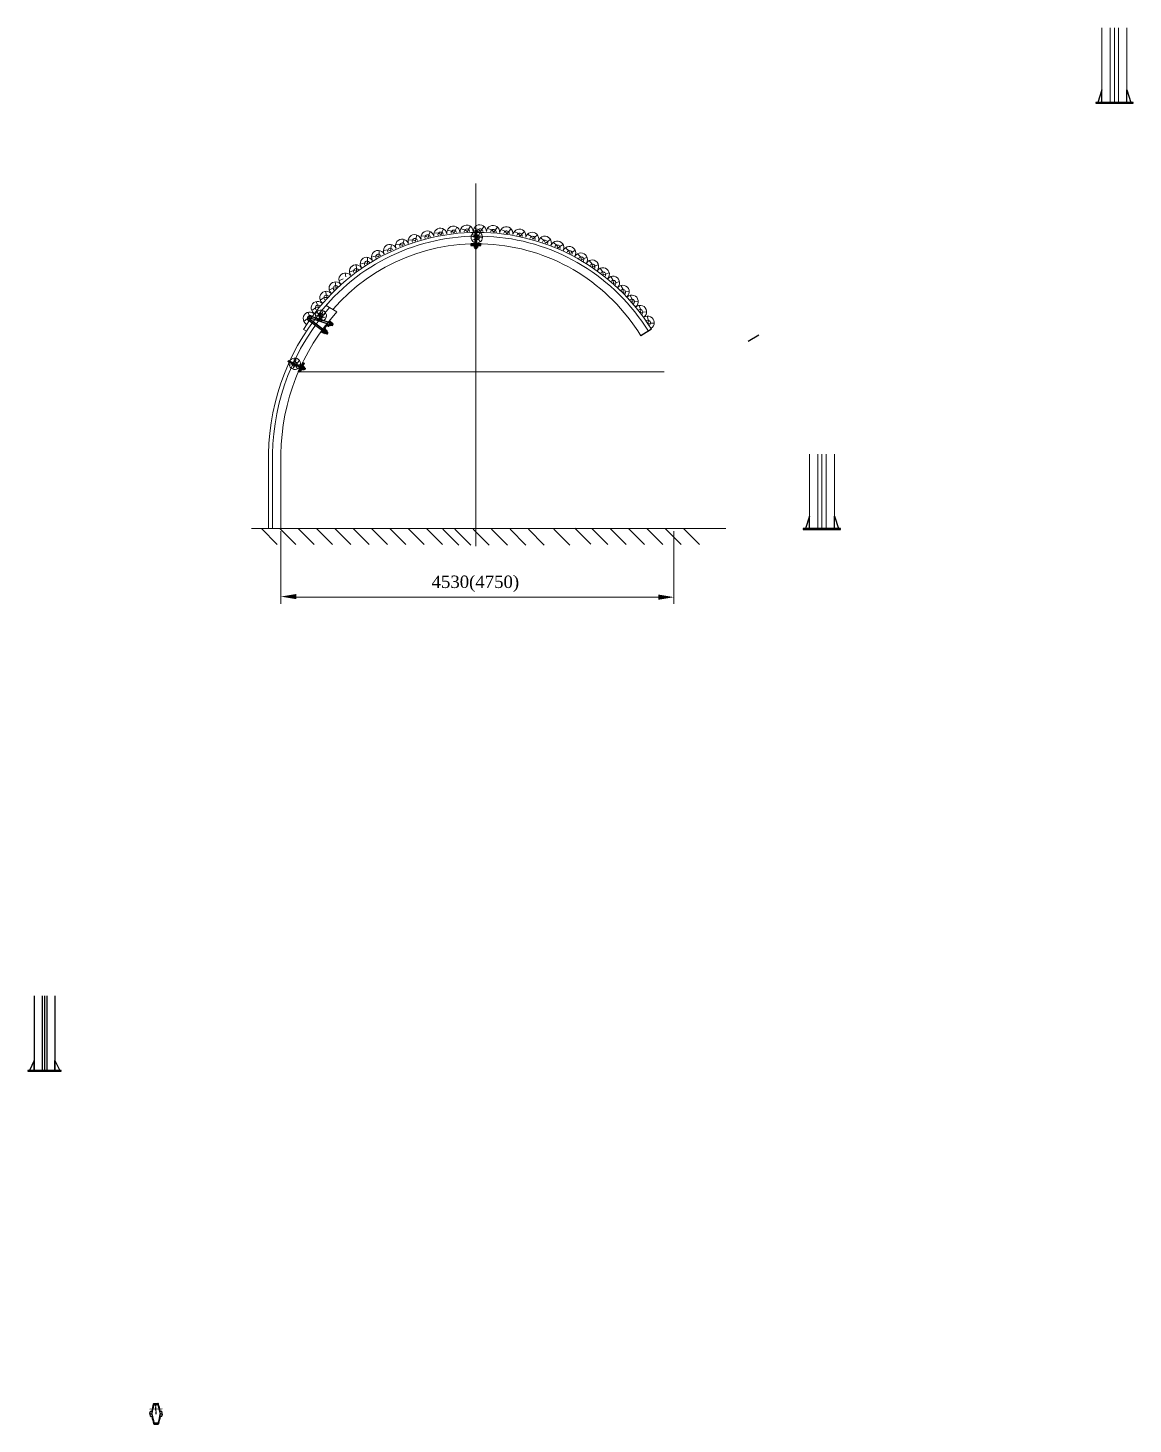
# Model space of a CAD drawing. Header units: millimetres. Extents: x -46762 to 217101, y -107409 to 31524.
# Drawn here: x 75992 to 89303, y -8831 to 7985 of the extents above; entities that cross this region are included whole.
import ezdxf

# ---------------------------------------------------------------- set-up
doc = ezdxf.new("R2010")
doc.units = ezdxf.units.MM
doc.linetypes.add('ACAD_ISO04W100', pattern=[30, 24, -3, 0, -3])
doc.layers.add('АП155', color=130, linetype='Continuous')
doc.styles.get("Standard").update_dxf_attribs({"font": 'TIMES.TTF'})

# ---------------------------------------------------------------- blocks, each defined once
blk = doc.blocks.new('пзска2')
h = blk.add_hatch(color=9)
edge = h.paths.add_edge_path()
edge.add_line((79388, 12481), (79627, 12401))
edge.add_line((79627, 12401), (79619, 12379))
edge.add_line((79619, 12379), (79381, 12459))
edge.add_arc((79388, 12469), 12.2, 90.4648, 231.6592, ccw=False)
edge = h.paths.add_edge_path()
edge.add_line((79376, 12453), (79570, 12307))
edge.add_line((79570, 12307), (79556, 12289))
edge.add_line((79556, 12289), (79363, 12435))
edge.add_arc((79372, 12442), 12.1, 71.1276, 214.8727, ccw=False)
h = blk.add_hatch(color=9)
edge = h.paths.add_edge_path()
edge.add_arc((79628, 12421), 1.91, 52.9657, 133.1879)
edge.add_line((79626, 12422), (79623, 12419))
edge.add_arc((79624, 12417), 1.91, 133.1879, 232.9657)
edge.add_line((79623, 12416), (79629, 12411))
edge.add_arc((79628, 12410), 1.91, -18.6651, 52.9657, ccw=False)
edge.add_line((79630, 12409), (79615, 12366))
edge.add_arc((79612, 12367), 2.91, 257.4586, 341.307, ccw=False)
edge.add_line((79612, 12364), (79592, 12376))
edge.add_arc((79591, 12374), 1.91, 60.7198, 142.9657)
edge.add_line((79589, 12375), (79559, 12335))
edge.add_arc((79561, 12334), 1.91, 142.9657, 217.0077)
edge.add_line((79559, 12333), (79574, 12314))
edge.add_arc((79572, 12313), 1.91, -37.0343, 37.0077, ccw=False)
edge.add_line((79574, 12311), (79553, 12284))
edge.add_arc((79552, 12286), 1.91, 243.7588, 322.9657, ccw=False)
edge.add_line((79551, 12284), (79530, 12294))
edge.add_arc((79529, 12293), 1.74, 58.6765, 148.048)
edge.add_line((79528, 12294), (79523, 12287))
edge.add_arc((79524, 12285), 1.91, 142.9657, 232.9657)
edge.add_line((79523, 12284), (79527, 12281))
edge.add_arc((79528, 12283), 1.91, 232.9657, 322.9657)
edge.add_line((79529, 12281), (79530, 12283))
edge.add_arc((79532, 12281), 1.91, 63.7588, 142.9657, ccw=False)
edge.add_line((79533, 12283), (79554, 12273))
edge.add_arc((79554, 12274), 1.68, 236.893, 329.8315)
edge.add_line((79556, 12274), (79585, 12311))
edge.add_arc((79583, 12313), 1.91, 322.9657, 397.0077)
edge.add_line((79585, 12314), (79570, 12333))
edge.add_arc((79572, 12334), 1.91, 142.9657, 217.0077, ccw=False)
edge.add_line((79570, 12335), (79592, 12364))
edge.add_arc((79593, 12363), 1.91, 60.7198, 142.9657, ccw=False)
edge.add_line((79594, 12364), (79614, 12353))
edge.add_arc((79615, 12355), 1.91, 240.7198, 322.9657)
edge.add_line((79616, 12354), (79622, 12362))
edge.add_arc((79621, 12363), 1.91, 322.9657, 341.3349)
edge.add_line((79623, 12362), (79640, 12412))
edge.add_arc((79638, 12413), 1.91, 341.3349, 412.9657)
edge.add_line((79639, 12415), (79629, 12422))
edge = h.paths.add_edge_path(flags=16)
edge.add_arc((79621, 12363), 1.91, 322.9657, 341.3349)
edge.add_arc((79621, 12363), 1.91, 322.9657, 341.3349)
edge = h.paths.add_edge_path(flags=17)
edge.add_arc((79621, 12363), 1.91, 322.9657, 341.3349)
for points in [[(79584, 12310), (79599, 12299), (79572, 12263), (79557, 12275)], [(79593, 12290), (79605, 12281), (79591, 12262), (79579, 12272)], [(79638, 12408), (79657, 12402), (79642, 12360), (79624, 12366)], [(79653, 12392), (79646, 12371), (79661, 12365), (79669, 12387)]]:
    blk.add_hatch(color=9).paths.add_polyline_path(points)
at = {"color": 7}
for points in [[(79376, 12453), (79570, 12307), (79556, 12289), (79363, 12435)], [(79627, 12401), (79619, 12379), (79381, 12459)], [(79388, 12481), (79627, 12401)], [(79593, 12290), (79605, 12281), (79591, 12262), (79579, 12272), (79593, 12290)], [(79653, 12392), (79646, 12371), (79661, 12365), (79669, 12387), (79653, 12392)]]:
    blk.add_lwpolyline(points, dxfattribs=at)
at = {"color": 9, "linetype": 'ByBlock', "lineweight": 30}
blk.add_arc((79390, 12450), 32.1, 52.1742, 238.6492, dxfattribs=at)
at = {"layer": 'АП155', "color": 7, "lineweight": 9}
for p, q in [((79523, 12287), (79528, 12294)), ((79523, 12284), (79527, 12281)), ((79529, 12281), (79530, 12283)), ((79530, 12294), (79551, 12284)), ((79533, 12283), (79554, 12273)), ((79553, 12284), (79574, 12311)), ((79556, 12274), (79585, 12311)), ((79557, 12275), (79584, 12310)), ((79559, 12335), (79589, 12375)), ((79574, 12314), (79559, 12333)), ((79560, 12278), (79560, 12278)), ((79570, 12335), (79592, 12364)), ((79585, 12314), (79570, 12333)), ((79570, 12293), (79586, 12281)), ((79599, 12299), (79572, 12263)), ((79582, 12308), (79582, 12308)), ((79584, 12310), (79599, 12299)), ((79591, 12262), (79605, 12281)), ((79612, 12364), (79592, 12376)), ((79605, 12281), (79593, 12290)), ((79614, 12353), (79594, 12364)), ((79630, 12409), (79615, 12366)), ((79622, 12362), (79616, 12354)), ((79623, 12419), (79626, 12422)), ((79623, 12416), (79629, 12411)), ((79640, 12412), (79623, 12362)), ((79624, 12366), (79638, 12408)), ((79642, 12360), (79624, 12366)), ((79629, 12422), (79639, 12415)), ((79650, 12381), (79631, 12387)), ((79638, 12408), (79657, 12402)), ((79657, 12402), (79642, 12360)), ((79646, 12371), (79661, 12365)), ((79669, 12387), (79653, 12392)), ((79661, 12365), (79669, 12387)), ((79572, 12263), (79557, 12275)), ((79579, 12272), (79591, 12262))]:
    blk.add_line(p, q, dxfattribs=at)
for centre, radius, start, end in [((79372, 12442), 12.1, 71.1276, 214.8727), ((79388, 12469), 12.2, 90.4648, 231.6592), ((79524, 12285), 1.91, 142.9657, 232.9657), ((79528, 12283), 1.91, 232.9657, 322.9657), ((79529, 12293), 1.74, 58.6765, 148.048), ((79532, 12281), 1.91, 63.7588, 142.9657), ((79552, 12286), 1.91, 243.7588, 322.9657), ((79561, 12334), 1.91, 142.9657, 217.0077), ((79572, 12334), 1.91, 142.9657, 217.0077), ((79572, 12313), 1.91, 322.9657, 37.0077), ((79583, 12313), 1.91, 322.9657, 37.0077), ((79591, 12374), 1.91, 60.7198, 142.9657), ((79593, 12363), 1.91, 60.7198, 142.9657), ((79612, 12367), 2.91, 257.4586, 341.307), ((79615, 12355), 1.91, 240.7198, 322.9657), ((79624, 12417), 1.91, 133.1879, 232.9657), ((79621, 12363), 1.91, 322.9657, 341.3349), ((79621, 12363), 1.91, 322.9657, 341.3349), ((79621, 12363), 1.91, 322.9657, 341.3349), ((79621, 12363), 1.91, 322.9657, 341.3349), ((79628, 12421), 1.91, 52.9657, 133.1879), ((79628, 12410), 1.91, 341.3349, 52.9657), ((79638, 12413), 1.91, 341.3349, 52.9657), ((79554, 12274), 1.68, 236.893, 329.8315)]:
    blk.add_arc(centre, radius, start, end, dxfattribs=at)
blk = doc.blocks.new('ск16')
h = blk.add_hatch(color=9)
edge = h.paths.add_edge_path()
edge.add_line((76511, 28277), (76511, 28117))
edge.add_line((76511, 28117), (76495, 28117))
edge.add_line((76495, 28117), (76495, 28277))
edge.add_arc((76503, 28277), 8, 0, 180, ccw=False)
for points in [[(76563, 28117), (76443, 28117), (76443, 28097), (76563, 28097)], [(76522, 28097), (76522, 28075), (76484, 28075), (76484, 28097)], [(76495, 28075), (76511, 28075), (76511, 28057), (76495, 28057)]]:
    blk.add_hatch(color=9).paths.add_polyline_path(points)
at = {"color": 7}
for p, q in [((76495, 28117), (76495, 28277)), ((76511, 28117), (76511, 28277)), ((76443, 28117), (76443, 28097)), ((76563, 28117), (76443, 28117)), ((76443, 28097), (76563, 28097)), ((76563, 28097), (76563, 28117)), ((76495, 28075), (76495, 28057)), ((76511, 28075), (76511, 28057))]:
    blk.add_line(p, q, dxfattribs=at)
for points in [[(76511, 28277), (76511, 28117), (76495, 28117), (76495, 28277)], [(76503, 28097), (76522, 28097), (76522, 28075), (76484, 28075), (76484, 28097), (76522, 28097)], [(76522, 28097), (76522, 28075), (76484, 28075), (76484, 28097), (76522, 28097)], [(76495, 28075), (76511, 28075), (76511, 28057), (76495, 28057), (76495, 28075)]]:
    blk.add_lwpolyline(points, dxfattribs=at)
blk.add_arc((76503, 28277), 8, 0, 180, dxfattribs=at)

msp = doc.modelspace()

# ---------------------------------------------------------------- hatches: boundary and pattern name
at = {"lineweight": 0}
h = msp.add_hatch(dxfattribs=at)
h.set_pattern_fill('LINE', scale=0.5, angle=56.048468, style=0)
h.set_pattern_definition([(56.0484676, (-303550.5715, -46541.4868), (-1.316847614, 0.886605105), [])])
edge = h.paths.add_edge_path()
edge.add_line((77467.92, -8708.37), (77480.77, -8708.13))
edge = h.paths.add_edge_path()
edge.add_line((77590.62, -8706.12), (77603.47, -8705.89))
edge = h.paths.add_edge_path()
edge.add_line((77469.07, -8679.34), (77478.63, -8679.17))
edge = h.paths.add_edge_path()
edge.add_line((77591.71, -8677.1), (77601.26, -8676.92))
edge = h.paths.add_edge_path()
edge.add_line((77508.31, -8584.61), (77558.58, -8583.69))
edge = h.paths.add_edge_path()
edge.add_line((77515.84, -8597.47), (77551.53, -8596.82))
edge = h.paths.add_edge_path()
edge.add_arc((78220.04, -8799.67), 739.78, 164.727182, 172.488102)
edge = h.paths.add_edge_path()
edge.add_arc((76855.2, -8824.65), 739.78, 9.608833, 17.369753)
edge = h.paths.add_edge_path()
edge.add_arc((79401.81, -9057.41), 1956.09, 166.150035, 168.732117)
edge = h.paths.add_edge_path()
edge.add_arc((75683.64, -9125.45), 1956.09, 13.364818, 15.9469)
edge = h.paths.add_edge_path()
edge.add_line((77461.84, -8701.75), (77464.22, -8683.59))
edge = h.paths.add_edge_path()
edge.add_line((77609.3, -8699.05), (77606.26, -8680.99))
edge = h.paths.add_edge_path()
edge.add_arc((77508.42, -8590.61), 6, 89.654888, 166.287786)
edge = h.paths.add_edge_path()
edge.add_arc((77558.69, -8589.69), 6, 15.809149, 92.442047)
edge = h.paths.add_edge_path()
edge.add_arc((77516.02, -8607.47), 10, 87.399864, 164.51325)
edge = h.paths.add_edge_path()
edge.add_arc((77551.71, -8606.82), 10, 17.583685, 94.697071)
edge = h.paths.add_edge_path()
edge.add_arc((77478.53, -8674.17), 5, 271.048468, 349.295346)
edge = h.paths.add_edge_path(flags=16)
edge.add_arc((77591.61, -8672.1), 5, 192.801589, 271.048468)
edge = h.paths.add_edge_path()
edge.add_arc((77480.66, -8702.13), 6, 271.048468, 352.859235)
edge = h.paths.add_edge_path()
edge.add_arc((77467.81, -8702.37), 6, 171.031353, 271.642521)
edge = h.paths.add_edge_path()
edge.add_arc((77469.17, -8684.34), 5, 90.611214, 173.689645)
edge = h.paths.add_edge_path()
edge.add_arc((77590.51, -8700.12), 6, 189.2377, 271.048468)
edge = h.paths.add_edge_path()
edge.add_arc((77603.36, -8699.89), 6, 270.454414, 371.065582)
edge = h.paths.add_edge_path()
edge.add_arc((77601.35, -8681.92), 5, 8.407291, 91.485721)
h = msp.add_hatch(dxfattribs=at)
h.set_pattern_fill('LINE', scale=0.5, angle=56.048468, style=0)
h.set_pattern_definition([(306.0484676, (-304679.7438, 15157.6919), (-1.283524684, -0.93419518), [])])
edge = h.paths.add_edge_path()
edge.add_line((77467.92, -8708.53), (77480.78, -8708.29))
edge = h.paths.add_edge_path()
edge.add_line((77590.62, -8706.28), (77603.48, -8706.05))
edge = h.paths.add_edge_path()
edge.add_line((77470.14, -8737.49), (77479.69, -8737.32))
edge = h.paths.add_edge_path()
edge.add_line((77592.77, -8735.25), (77602.32, -8735.07))
edge = h.paths.add_edge_path()
edge.add_line((77512.81, -8830.73), (77563.09, -8829.81))
edge = h.paths.add_edge_path()
edge.add_line((77519.87, -8817.6), (77555.56, -8816.94))
edge = h.paths.add_edge_path()
edge.add_arc((78216.2, -8589.77), 739.78, 189.608833, 197.369753)
edge = h.paths.add_edge_path()
edge.add_arc((76851.36, -8614.75), 739.78, -15.272818, -7.511898)
edge = h.paths.add_edge_path()
edge.add_arc((79387.75, -8288.96), 1956.09, 193.364818, 195.9469)
edge = h.paths.add_edge_path()
edge.add_arc((75669.58, -8357.01), 1956.09, -13.849965, -11.267883)
edge = h.paths.add_edge_path()
edge.add_line((77462.09, -8715.37), (77465.13, -8733.42))
edge = h.paths.add_edge_path()
edge.add_line((77609.55, -8712.67), (77607.17, -8730.82))
edge = h.paths.add_edge_path()
edge.add_arc((77512.7, -8824.73), 6, 195.809149, 272.442047)
edge = h.paths.add_edge_path()
edge.add_arc((77562.98, -8823.81), 6, 269.654888, 346.287786)
edge = h.paths.add_edge_path()
edge.add_arc((77519.68, -8807.6), 10, 197.583685, 274.697071)
edge = h.paths.add_edge_path()
edge.add_arc((77555.37, -8806.95), 10, 267.399864, 344.51325)
edge = h.paths.add_edge_path(flags=16)
edge.add_arc((77479.78, -8742.32), 5, 12.801589, 91.048468)
edge = h.paths.add_edge_path()
edge.add_arc((77592.86, -8740.25), 5, 91.048468, 169.295346)
edge = h.paths.add_edge_path()
edge.add_arc((77480.89, -8714.29), 6, 9.2377, 91.048468)
edge = h.paths.add_edge_path()
edge.add_arc((77468.03, -8714.53), 6, 90.454414, 191.065582)
edge = h.paths.add_edge_path()
edge.add_arc((77470.05, -8732.49), 5, 188.407291, 271.485721)
edge = h.paths.add_edge_path()
edge.add_arc((77590.73, -8712.28), 6, 91.048468, 172.859235)
edge = h.paths.add_edge_path()
edge.add_arc((77603.58, -8712.05), 6, -8.968647, 91.642521)
edge = h.paths.add_edge_path()
edge.add_arc((77602.23, -8730.08), 5, 270.611214, 353.689645)

# ---------------------------------------------------------------- linework, layer by layer
at = {"color": 7, "linetype": 'ByBlock', "lineweight": 9}
for p, q in [((88928.65, 7087.97), (88928.65, 7985.2)), ((89028.34, 7087.97), (89028.34, 7985.2)), ((89078.19, 7087.97), (89078.19, 7985.2)), ((89078.19, 7087.97), (89078.19, 7985.2)), ((89128.03, 7087.97), (89128.03, 7985.2)), ((89227.73, 7087.97), (89227.73, 7985.2)), ((80996.33, 5564.66), (80978.89, 5520.99)), ((81052.87, 5605.32), (81052.87, 5606.48)), ((81158.64, 5585.97), (81138.41, 5543.51)), ((81259.22, 5553.7), (81203.72, 5565.95)), ((81285.33, 5530.03), (81259.22, 5553.7)), ((81299.05, 5555.66), (81285.33, 5530.03)), ((81321.98, 5596.71), (81299.05, 5555.66)), ((81420.26, 5558), (81365.68, 5573.82)), ((81444.79, 5532.69), (81420.26, 5558)), ((81460.14, 5557.37), (81444.79, 5532.69)), ((81485.68, 5596.85), (81460.14, 5557.37)), ((81581.25, 5551.86), (81527.8, 5571.18)), ((81604.09, 5525.01), (81581.25, 5551.86)), ((81649.05, 5586.39), (81621, 5548.65)), ((81741.5, 5535.3), (81689.42, 5558.04)), ((81811.4, 5565.37), (81780.96, 5529.53)), ((80513.74, 5392.3), (80508.9, 5363.64)), ((80522.41, 5438.52), (80513.74, 5392.3)), ((80627.9, 5433.12), (80571.12, 5430.73)), ((80659.22, 5416.94), (80627.9, 5433.12)), ((80665.9, 5445.22), (80659.22, 5416.94)), ((80677.55, 5490.78), (80665.9, 5445.22)), ((80782.47, 5478.56), (80725.65, 5479.86)), ((80812.66, 5460.39), (80782.47, 5478.56)), ((80821.17, 5488.18), (80812.66, 5460.39)), ((80835.74, 5532.89), (80821.17, 5488.18)), ((80939.65, 5513.9), (80883.03, 5518.87)), ((80968.6, 5493.81), (80939.65, 5513.9)), ((80978.89, 5520.99), (80968.6, 5493.81)), ((81098.79, 5538.98), (81042.61, 5547.61)), ((81126.38, 5517.05), (81098.79, 5538.98)), ((81138.41, 5543.51), (81126.38, 5517.05)), ((81356.79, 5468.46), (81332.43, 5480.4)), ((81384.97, 5485.1), (81337.71, 5497.99)), ((81384.97, 5442.15), (81337.72, 5429.26)), ((81406.45, 5463.63), (81356.79, 5468.46)), ((81399.18, 5423.72), (81372.97, 5398.3)), ((81406.45, 5463.62), (81384.97, 5485.1)), ((81406.45, 5463.63), (81384.97, 5442.15)), ((81392.7, 5533.76), (81402.94, 5492.67)), ((81406.44, 5463.63), (81399.18, 5423.72)), ((81402.94, 5492.67), (81406.44, 5463.63)), ((81419.34, 5485.1), (81406.45, 5463.62)), ((81419.34, 5442.15), (81406.45, 5463.63)), ((81436.72, 5456.37), (81406.45, 5463.63)), ((81440.81, 5519.47), (81419.34, 5485.1)), ((81440.82, 5407.79), (81419.34, 5442.15)), ((81466.36, 5463.63), (81436.72, 5456.37)), ((81621, 5548.65), (81604.09, 5525.01)), ((81762.55, 5507.03), (81741.5, 5535.3)), ((81780.96, 5529.53), (81762.55, 5507.03)), ((81900.34, 5508.4), (81849.84, 5534.47)), ((81919.52, 5478.83), (81900.34, 5508.4)), ((81939.34, 5500.08), (81919.52, 5478.83)), ((81972.04, 5533.88), (81939.34, 5500.08)), ((82057.11, 5471.27), (82008.4, 5500.55)), ((82074.33, 5440.52), (82057.11, 5471.27)), ((82095.49, 5460.44), (82074.33, 5440.52)), ((82130.31, 5492.05), (82095.49, 5460.44)), ((82211.14, 5424.06), (82164.43, 5456.44)), ((82226.33, 5392.26), (82211.14, 5424.06)), ((82248.74, 5410.77), (82226.33, 5392.26)), ((82285.53, 5440.06), (82248.74, 5410.77)), ((82361.79, 5366.97), (82317.28, 5402.31)), ((80081.81, 5223.18), (80082.23, 5176.16)), ((80186.35, 5238.27), (80131.1, 5224.95)), ((80220.2, 5228.44), (80186.35, 5238.27)), ((80221.29, 5257.48), (80220.2, 5228.44)), ((80223.92, 5304.44), (80221.29, 5257.48)), ((80329.22, 5312.72), (80273.22, 5303.01)), ((80362.36, 5300.72), (80329.22, 5312.72)), ((80365.33, 5329.63), (80362.36, 5300.72)), ((80370.99, 5376.32), (80365.33, 5329.63)), ((80476.61, 5377.76), (80420.1, 5371.7)), ((80508.9, 5363.64), (80476.61, 5377.76)), ((82374.89, 5334.25), (82361.79, 5366.97)), ((82398.45, 5351.27), (82374.89, 5334.25)), ((82437.06, 5378.12), (82398.45, 5351.27)), ((82508.43, 5300.25), (82466.3, 5338.39)), ((82519.38, 5266.75), (82508.43, 5300.25)), ((82543.99, 5282.21), (82519.38, 5266.75)), ((82584.26, 5306.5), (82543.99, 5282.21)), ((82650.44, 5224.17), (82610.86, 5264.96)), ((82659.2, 5190.02), (82650.44, 5224.17)), ((82726.51, 5225.49), (82684.76, 5203.86)), ((79916.56, 5062.42), (79863.49, 5042.07)), ((79951.4, 5057.05), (79916.56, 5062.42)), ((79945.26, 5132.89), (79948.72, 5085.99)), ((79948.72, 5085.99), (79951.4, 5057.05)), ((80048.6, 5154.72), (79994.33, 5137.85)), ((80083.02, 5147.1), (80048.6, 5154.72)), ((80082.23, 5176.16), (80083.02, 5147.1)), ((82684.76, 5203.86), (82659.2, 5190.02)), ((82787.22, 5139.04), (82750.37, 5182.31)), ((82793.75, 5104.41), (82787.22, 5139.04)), ((82820.15, 5116.56), (82793.75, 5104.41)), ((82863.22, 5135.44), (82820.15, 5116.56)), ((82918.2, 5045.24), (82884.23, 5090.81)), ((82922.47, 5010.26), (82918.2, 5045.24)), ((79691.11, 4926.76), (79700.61, 4880.7)), ((79700.61, 4880.7), (79707, 4852.35)), ((79790.77, 4961.77), (79739.13, 4938.02)), ((79814.84, 5033.94), (79821.34, 4987.37)), ((82949.6, 5020.67), (82922.47, 5010.26)), ((82993.81, 5036.72), (82949.6, 5020.67)), ((83042.83, 4943.15), (83011.88, 4990.82)), ((83044.82, 4907.96), (83042.83, 4943.15)), ((83072.58, 4916.6), (83044.82, 4907.96)), ((83117.72, 4929.75), (83072.58, 4916.6)), ((83160.58, 4833.21), (83132.79, 4882.78)), ((79560.04, 4737.1), (79511.91, 4706.88)), ((79595.26, 4738.56), (79560.04, 4737.1)), ((79574.58, 4811.79), (79587.05, 4766.44)), ((79587.05, 4766.44), (79595.26, 4738.56)), ((79671.76, 4853.17), (79621.77, 4826.13)), ((79707, 4852.35), (79671.76, 4853.17)), ((83160.29, 4797.96), (83160.58, 4833.21)), ((83188.55, 4804.78), (83160.29, 4797.96)), ((83234.45, 4814.98), (83188.55, 4804.78)), ((83270.97, 4715.86), (83246.44, 4767.13)), ((83268.4, 4680.71), (83270.97, 4715.86)), ((79365.06, 4560.43), (79383.28, 4517.08)), ((79456.07, 4614.04), (79410, 4580.76)), ((79491.12, 4617.78), (79456.07, 4614.04)), ((79465.74, 4689.51), (79481.12, 4645.07)), ((79481.12, 4645.07), (79491.12, 4617.78)), ((79513.69, 4543.91), (79530.6, 4586.73)), ((79517.76, 4515.65), (79513.69, 4543.91)), ((79546.01, 4519.72), (79582.32, 4548.02)), ((79712.75, 4564.08), (79583.69, 4643.12)), ((83297.03, 4685.69), (83268.4, 4680.71)), ((83343.5, 4692.89), (83297.03, 4685.69)), ((83373.52, 4591.62), (83352.37, 4644.37)), ((83368.68, 4556.7), (83373.52, 4591.62)), ((83397.58, 4559.81), (83368.68, 4556.7)), ((83444.42, 4563.99), (83397.58, 4559.81)), ((79360.29, 4484.5), (79316.47, 4448.31)), ((79395.03, 4490.5), (79360.29, 4484.5)), ((79383.28, 4517.08), (79395.03, 4490.5)), ((79456.39, 4521.23), (79494.34, 4518.05)), ((79494.34, 4518.05), (79517.76, 4515.65)), ((79517.76, 4515.66), (79546.01, 4519.72)), ((79526.66, 4493.86), (79517.76, 4515.66)), ((79540.42, 4458.34), (79526.66, 4493.86)), ((83467.81, 4460.99), (83450.12, 4515)), ((83460.72, 4426.46), (83467.81, 4460.99)), ((83489.76, 4427.69), (83460.72, 4426.46)), ((83536.77, 4428.83), (83489.76, 4427.69)), ((79346.17, 4333.51), (79312.91, 4353.87)), ((83465.05, 4332.98), (83501.26, 4355.16)), ((79138.92, 3925.12), (79179.11, 3930.32)), ((79145.98, 3974.81), (79179.07, 3948.38)), ((79179.03, 3878.63), (79197.98, 3902.54)), ((79179.07, 3948.38), (79204, 3933.09)), ((79179.11, 3930.32), (79204.01, 3933.08)), ((79193.43, 3961.56), (79201.41, 4009.89)), ((79204.01, 3933.08), (79193.43, 3961.56)), ((79197.98, 3902.54), (79204, 3933.08)), ((79204, 3933.08), (79220.3, 3980.23)), ((79204, 3933.09), (79232.48, 3943.66)), ((79218.15, 3912.42), (79204, 3933.09)), ((79204, 3933.09), (79243.31, 3923.06)), ((79240.43, 3878.57), (79218.15, 3912.42)), ((79220.3, 3980.23), (79219.6, 4007.36)), ((79232.48, 3943.66), (79263.89, 3981.24)), ((79243.31, 3923.06), (79277.34, 3936.29)), ((78888.79, 1955.53), (78888.79, 2852.77)), ((78938.64, 1955.53), (78938.64, 2852.77)), ((79038.33, 1955.53), (79038.33, 2852.77)), ((85406.72, 1954.77), (85406.72, 2852.01)), ((85506.41, 1954.77), (85506.41, 2852.01)), ((85556.26, 1954.77), (85556.26, 2852.01)), ((85556.26, 1954.77), (85556.26, 2852.01)), ((85606.1, 1954.77), (85606.1, 2852.01)), ((85705.8, 1954.77), (85705.8, 2852.01)), ((84396.83, 1955.53), (78685.72, 1955.53)), ((78739.25, 1955.53), (84072.83, 1955.53)), ((78996.22, 1763.62), (78804.31, 1955.53)), ((79038.33, 1955.53), (78888.79, 1955.53)), ((79217.35, 1763.62), (79025.44, 1955.53)), ((81406.04, 1955.53), (79038.33, 1955.53)), ((79038.33, 1924.38), (79038.33, 1400.9)), ((79438.48, 1763.62), (79246.57, 1955.53)), ((79659.61, 1763.62), (79467.7, 1955.53)), ((79880.74, 1763.62), (79688.84, 1955.53)), ((80101.88, 1763.62), (79909.97, 1955.53)), ((80323.01, 1763.62), (80131.1, 1955.53)), ((80544.14, 1763.62), (80352.23, 1955.53)), ((80765.27, 1763.62), (80573.36, 1955.53)), ((80986.4, 1763.62), (80794.49, 1955.53)), ((81182.95, 1754.57), (80991.04, 1946.48)), ((81327.46, 1754.57), (81135.55, 1946.48)), ((81548.59, 1754.57), (81356.69, 1946.48)), ((81406.04, 1955.53), (83773.75, 1955.53)), ((81769.73, 1754.57), (81577.82, 1946.48)), ((81990.86, 1754.57), (81798.95, 1946.48)), ((82211.99, 1754.57), (82020.08, 1946.48)), ((82519.68, 1755.09), (82327.77, 1947)), ((82771.62, 1767.89), (82579.71, 1959.8)), ((82976.58, 1763.62), (82784.67, 1955.53)), ((83197.72, 1763.62), (83005.81, 1955.53)), ((83418.85, 1763.62), (83226.94, 1955.53)), ((83639.98, 1763.62), (83448.07, 1955.53)), ((83861.11, 1763.62), (83669.2, 1955.53)), ((83773.75, 1955.53), (83923.29, 1955.53)), ((83773.75, 1924.38), (83773.75, 1426.4)), ((84082.24, 1763.62), (83890.33, 1955.53)), ((79038.33, 1544.35), (79038.33, 1049.4)), ((83773.75, 1544.35), (83773.75, 1049.68)), ((83649.13, 1128.62), (79162.95, 1128.62))]:
    msp.add_line(p, q, dxfattribs=at)
at = {"color": 7}
for p, q in [((89078.19, 7087.97), (88853.19, 7087.97)), ((88853.19, 7087.97), (88853.19, 7077.97)), ((88853.19, 7077.97), (89303.19, 7077.97)), ((88928.65, 7087.97), (89227.73, 7087.97)), ((89303.19, 7087.97), (89078.19, 7087.97)), ((89303.19, 7077.97), (89303.19, 7087.97)), ((83501.26, 4355.16), (83373.34, 4276.82)), ((84795.01, 4284.78), (84667.09, 4206.45)), ((85556.26, 1954.77), (85331.26, 1954.77)), ((85331.26, 1954.77), (85331.26, 1944.77)), ((85331.26, 1944.77), (85781.26, 1944.77)), ((85406.72, 1954.77), (85705.8, 1954.77)), ((85781.26, 1954.77), (85556.26, 1954.77)), ((85781.26, 1944.77), (85781.26, 1954.77))]:
    msp.add_line(p, q, dxfattribs=at)
at = {"color": 7, "lineweight": 9}
for p, q in [((81388.28, 6111.71), (81388.28, 1741.23)), ((83656.71, 3841.37), (79249.37, 3841.37))]:
    msp.add_line(p, q, dxfattribs=at)
at = {"color": 5, "lineweight": 30}
for p, q in [((76069.46, -3671.78), (76069.46, -4571.78)), ((76163.46, -3671.78), (76163.46, -4571.78)), ((76192.46, -3671.78), (76192.46, -4571.78)), ((76192.46, -3671.78), (76192.46, -4571.78)), ((76221.46, -3671.78), (76221.46, -4571.78)), ((76315.46, -3671.78), (76315.46, -4571.78)), ((76069.46, -4571.78), (76192.46, -4571.78)), ((76315.46, -4571.78), (76192.46, -4571.78))]:
    msp.add_line(p, q, dxfattribs=at)
at = {"color": 7, "lineweight": 30}
for p, q in [((76192.46, -4571.78), (75992.46, -4571.78)), ((75992.46, -4571.78), (75992.46, -4581.78)), ((75992.46, -4581.78), (76392.46, -4581.78)), ((76392.46, -4571.78), (76192.46, -4571.78)), ((76392.46, -4581.78), (76392.46, -4571.78)), ((77461.84, -8701.75), (77464.22, -8683.59)), ((77462.09, -8715.37), (77465.13, -8733.42)), ((77467.92, -8708.37), (77480.77, -8708.13)), ((77467.92, -8708.53), (77480.78, -8708.29)), ((77469.07, -8679.34), (77478.63, -8679.17)), ((77470.14, -8737.49), (77479.69, -8737.32)), ((77508.31, -8584.61), (77558.58, -8583.69)), ((77515.84, -8597.47), (77551.53, -8596.82)), ((77590.62, -8706.12), (77603.47, -8705.89)), ((77590.62, -8706.28), (77603.48, -8706.05)), ((77591.71, -8677.1), (77601.26, -8676.92)), ((77592.77, -8735.25), (77602.32, -8735.07)), ((77609.3, -8699.05), (77606.26, -8680.99)), ((77609.55, -8712.67), (77607.17, -8730.82)), ((77512.81, -8830.73), (77563.09, -8829.81)), ((77519.87, -8817.6), (77555.56, -8816.94))]:
    msp.add_line(p, q, dxfattribs=at)
at = {"color": 7, "lineweight": 0}
msp.add_line((77459.89, -8650), (77609.36, -8647.27), dxfattribs=at)
at = {"color": 7, "linetype": 'ACAD_ISO04W100'}
msp.add_line((77535.75, -8710.32), (77533.38, -8580.82), dxfattribs=at)
at = {"color": 7, "lineweight": 30}
for points in [[(88878.65, 7087.97), (88928.65, 7087.97), (88928.65, 7237.97), (88878.65, 7087.97)], [(89277.73, 7087.97), (89227.73, 7087.97), (89227.73, 7237.97), (89277.73, 7087.97)], [(85356.72, 1954.77), (85406.72, 1954.77), (85406.72, 2104.77), (85356.72, 1954.77)], [(85755.8, 1954.77), (85705.8, 1954.77), (85705.8, 2104.77), (85755.8, 1954.77)]]:
    msp.add_lwpolyline(points, dxfattribs=at)
at = {"color": 7, "linetype": 'ByBlock', "lineweight": 9}
for points in [[(79472.73, 4565.49), (79497.88, 4534.65), (79517.76, 4515.66), (79551.88, 4498.65), (79585.77, 4504.07)], [(79484.02, 4470.57), (79506.18, 4488.78), (79517.76, 4515.65), (79542.08, 4555.74), (79546.81, 4580.8)]]:
    msp.add_lwpolyline(points, dxfattribs=at)
at = {"color": 6, "lineweight": 30}
for points in [[(76009.46, -4571.78), (76069.46, -4571.78), (76069.46, -4451.78)], [(76069.46, -4451.78), (76009.46, -4571.78)], [(76375.46, -4571.78), (76315.46, -4571.78), (76315.46, -4451.78)], [(76315.46, -4451.78), (76375.46, -4571.78)]]:
    msp.add_lwpolyline(points, dxfattribs=at)
at = {"color": 7, "linetype": 'ByBlock', "lineweight": 9}
for centre, radius, start, end in [((80959.18, 5495.25), 78.59, 7.990457, 192.495154), ((81117.07, 5519.1), 78.59, 4.276704, 188.781402), ((81120.57, 5518.03), 32.1, 3.895444, 190.370401), ((81276.18, 5532.68), 78.59, 0.562951, 185.067649), ((81279.59, 5531.39), 32.1, 0.181691, 186.656648), ((81435.82, 5535.93), 78.59, 356.849198, 181.353896), ((81439.15, 5534.41), 32.1, 356.467938, 182.942895), ((81595.35, 5528.82), 78.59, 353.135446, 177.640143), ((81598.57, 5527.1), 32.1, 352.754185, 179.229142), ((81754.08, 5511.4), 78.59, 349.421693, 173.92639), ((81911.35, 5483.74), 78.59, 345.70794, 170.212637), ((81407.48, 3061.89), 2460.99, 31.702355, 148.332797), ((81410.29, 3060.38), 2416.93, 31.771736, 139.091237), ((81402.95, 3079.73), 2305.53, 31.28044, 138.950736), ((80499.38, 5363.23), 78.59, 19.131716, 203.636413), ((80503.03, 5363.1), 32.1, 18.750455, 205.225412), ((80649.69, 5417.15), 78.59, 15.417963, 199.92266), ((80653.32, 5416.77), 32.1, 15.036702, 201.511659), ((80803.17, 5461.22), 78.59, 11.70421, 196.208907), ((80806.77, 5460.61), 32.1, 11.32295, 197.797906), ((80962.74, 5494.41), 32.1, 7.609197, 194.084153), ((81757.18, 5509.47), 32.1, 349.040432, 175.515389), ((81914.32, 5481.61), 32.1, 345.326679, 171.801636), ((82066.49, 5445.94), 78.59, 341.994187, 166.498884), ((82069.32, 5443.63), 32.1, 341.612926, 168.087883), ((82218.86, 5398.18), 78.59, 338.280434, 162.785131), ((82221.54, 5395.68), 32.1, 337.899174, 164.37413), ((82367.82, 5340.65), 78.59, 334.566681, 159.071378), ((80073.75, 5144.86), 78.59, 30.272974, 214.777672), ((80210.81, 5226.8), 78.59, 26.559222, 211.063919), ((80214.45, 5227.14), 32.1, 26.177961, 212.652918), ((80352.88, 5299.7), 78.59, 22.845469, 207.350166), ((80356.54, 5299.8), 32.1, 22.464208, 208.939165), ((82370.33, 5337.98), 32.1, 334.185421, 160.660377), ((82512.74, 5273.59), 78.59, 330.852928, 155.357626), ((82515.07, 5270.77), 32.1, 330.471668, 156.946625), ((82653.01, 5197.28), 78.59, 327.139175, 151.643873), ((82655.15, 5194.32), 32.1, 326.757915, 153.232872), ((79942.29, 5054.22), 78.59, 33.986727, 218.491425), ((79945.86, 5055.02), 32.1, 33.605467, 220.080424), ((80077.36, 5145.43), 32.1, 29.891714, 216.366671), ((82788.04, 5112.05), 78.59, 323.425423, 147.93012), ((82789.99, 5108.95), 32.1, 323.044162, 149.519119), ((82917.27, 5018.25), 78.59, 319.71167, 144.216367), ((82919.01, 5015.03), 32.1, 319.330409, 145.805366), ((79698.34, 4848.36), 78.59, 41.414233, 225.91893), ((79701.78, 4849.62), 32.1, 41.032973, 227.507929), ((79816.98, 4955.24), 78.59, 37.70048, 222.205178), ((83040.16, 4916.28), 78.59, 315.997917, 140.502614), ((83041.68, 4912.96), 32.1, 315.616656, 142.091613), ((83156.18, 4806.56), 78.59, 312.284164, 136.788861), ((79586.88, 4734.02), 78.59, 45.127986, 229.632683), ((79590.22, 4735.5), 32.1, 44.746726, 231.221682), ((83157.48, 4803.15), 32.1, 311.902903, 138.37786), ((83264.85, 4689.56), 78.59, 308.570411, 133.075108), ((83265.93, 4686.07), 32.1, 308.189151, 134.664107), ((81649.97, 2812.08), 2760.84, 137.874088, 179.107464), ((81649.97, 2812.08), 2711.21, 138.268033, 179.107464), ((81649.97, 2812.08), 2611.96, 137.874088, 179.107464), ((79387.3, 4484.91), 78.59, 52.555492, 237.060189), ((79483.05, 4612.7), 78.59, 48.841739, 233.346436), ((79486.29, 4614.39), 32.1, 48.460478, 234.935435), ((79520.13, 4523), 63.66, 50.939683, 235.44438), ((79524.14, 4520), 63.66, 230.939683, 55.44438), ((79519.45, 4520.12), 26, 49.350684, 235.825641), ((79521.57, 4518.54), 26, 230.558423, 57.033379), ((83365.71, 4565.76), 78.59, 304.856658, 129.361355), ((83366.57, 4562.21), 32.1, 304.475398, 130.950354), ((83458.34, 4435.69), 78.59, 301.142905, 125.647602), ((83458.97, 4432.09), 32.1, 300.761645, 127.236601)]:
    msp.add_arc(centre, radius, start, end, dxfattribs=at)
at = {"color": 7, "lineweight": 30}
for centre, radius, start, end in [((77467.81, -8702.37), 6, 171.031353, 271.642521), ((77468.03, -8714.53), 6, 90.454414, 191.065582), ((77469.17, -8684.34), 5, 90.611214, 173.689645), ((77470.05, -8732.49), 5, 188.407291, 271.485721), ((77478.53, -8674.17), 5, 271.048468, 349.295346), ((77479.78, -8742.32), 5, 12.801589, 91.048468), ((77480.66, -8702.13), 6, 271.048468, 352.859235), ((77480.89, -8714.29), 6, 9.2377, 91.048468), ((79401.81, -9057.41), 1956.09, 166.150035, 168.732117), ((79387.75, -8288.96), 1956.09, 193.364818, 195.9469), ((78220.04, -8799.67), 739.78, 164.727182, 172.488102), ((78216.2, -8589.77), 739.78, 189.608833, 197.369753), ((77508.42, -8590.61), 6, 89.654888, 166.287786), ((77516.02, -8607.47), 10, 87.399864, 164.51325), ((77551.71, -8606.82), 10, 17.583685, 94.697071), ((77558.69, -8589.69), 6, 15.809149, 92.442047), ((76855.2, -8824.65), 739.78, 9.608833, 17.369753), ((75683.64, -9125.45), 1956.09, 13.364818, 15.9469), ((76851.36, -8614.75), 739.78, 344.727182, 352.488102), ((75669.58, -8357.01), 1956.09, 346.150035, 348.732117), ((77590.51, -8700.12), 6, 189.2377, 271.048468), ((77590.73, -8712.28), 6, 91.048468, 172.859235), ((77591.61, -8672.1), 5, 192.801589, 271.048468), ((77592.86, -8740.25), 5, 91.048468, 169.295346), ((77601.35, -8681.92), 5, 8.407291, 91.485721), ((77602.23, -8730.08), 5, 270.611214, 353.689645), ((77603.36, -8699.89), 6, 270.454414, 11.065582), ((77603.58, -8712.05), 6, 351.031353, 91.642521), ((77512.7, -8824.73), 6, 195.809149, 272.442047), ((77519.68, -8807.6), 10, 197.583685, 274.697071), ((77555.37, -8806.95), 10, 267.399864, 344.51325), ((77562.98, -8823.81), 6, 269.654888, 346.287786)]:
    msp.add_arc(centre, radius, start, end, dxfattribs=at)
at = {"color": 7, "linetype": 'ByBlock', "lineweight": 9, "extrusion": (0, 0, -1)}
for centre, major_axis, start_param, end_param in [((81398.68, 5466.29), (-47.89, 47.89), 5.45840865, 8.67862311), ((81398.68, 5460.97), (-47.89, 47.89), 2.316816, 5.53703045), ((81401.56, 5465.03), (-19.57, 19.57), 5.43067539, 8.68527736), ((81401.56, 5462.22), (-19.57, 19.57), 2.31016175, 5.56476372)]:
    msp.add_ellipse(centre, major_axis=major_axis, ratio=1, start_param=start_param, end_param=end_param, dxfattribs=at)
at = {"color": 7, "linetype": 'ByBlock', "lineweight": 9}
for centre, major_axis, start_param, end_param in [((79204.82, 3941.26), (47.89, 47.89), 0.31612732, 3.53634177), ((79204.76, 3938.11), (19.57, 19.57), 0.28839405, 3.54299602), ((79209.66, 3939.04), (47.89, 47.89), 3.45771997, 6.67793442), ((79207.31, 3936.94), (19.57, 19.57), 3.45106572, 6.70566769)]:
    msp.add_ellipse(centre, major_axis=major_axis, ratio=1, start_param=start_param, end_param=end_param, dxfattribs=at)
at = {"color": 7, "lineweight": 9}
for points in [[(79226.85, 1167.07), (79226.85, 1104.37), (79038.75, 1135.72)], [(83585.62, 1160.04), (83585.62, 1097.34), (83773.72, 1128.69)]]:
    msp.add_solid(points, dxfattribs=at)
at = {"layer": 'АП155', "color": 7, "lineweight": 9}
for p, q in [((79362.54, 4470.68), (79556.43, 4324.36)), ((79570.37, 4342.83), (79376.41, 4489.09)), ((79380.51, 4494.89), (79619.43, 4415.28)), ((79626.61, 4436.55), (79387.99, 4516.69))]:
    msp.add_line(p, q, dxfattribs=at)

# ---------------------------------------------------------------- block references
at = {"color": 9, "rotation": 359.9570912710282}
msp.add_blockref('ск16', (4864.61, -22675.9), dxfattribs=at)
at = {"color": 9}
msp.add_blockref('пзска2', (0, -7964.19), dxfattribs=at)
at = {"color": 9, "xscale": -1, "rotation": 65.04290872805181}
msp.add_blockref('ск16', (137049.13, 61397.57), dxfattribs=at)

# ---------------------------------------------------------------- texts
at = {"color": 7, "lineweight": 9}
msp.add_text('4530(4750)', height=149.54, dxfattribs=at).set_placement((80854.66, 1239.38))

doc.saveas('drawing.dxf')
